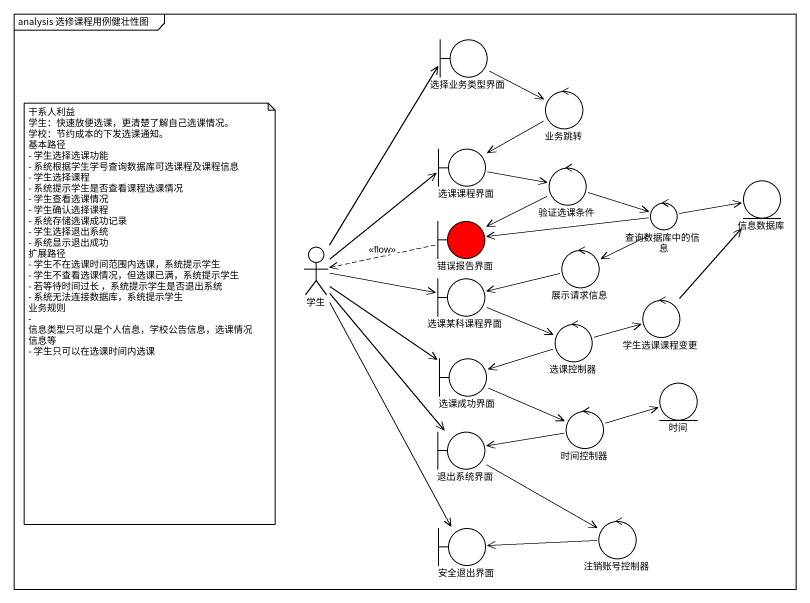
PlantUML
@startuml
mainframe analysis 选修课程用例健壮性图
boundary 选择业务类型界面
control 业务跳转
boundary 选课课程界面
control 验证选课条件
control 查询数据库中的信息
entity 信息数据库
actor 学生
boundary 错误报告界面 #FF0000
control 展示请求信息
boundary 选课某科课程界面
control 选课控制器
control 学生选课课程变更
boundary 选课成功界面
entity 时间
boundary 退出系统界面
control 时间控制器
control 注销账号控制器
boundary 安全退出界面
选择业务类型界面 -right-> 业务跳转
业务跳转 -left-> 选课课程界面
选课课程界面 -right-> 验证选课条件
验证选课条件 -right-> 查询数据库中的信息
验证选课条件 -left-> 错误报告界面
查询数据库中的信息 -right-> 信息数据库
查询数据库中的信息 -left-> 错误报告界面
查询数据库中的信息 -left-> 展示请求信息
学生 -up-> 选择业务类型界面
学生 -up-> 选课课程界面
学生 -right-> 选课某科课程界面
学生 --> 选课成功界面
学生 --> 退出系统界面
学生 --> 安全退出界面
错误报告界面 .left.> 学生 : <<flow>>
展示请求信息 -left-> 选课某科课程界面
选课某科课程界面 -right-> 选课控制器
选课控制器 -right-> 学生选课课程变更
选课控制器 -left-> 选课成功界面
学生选课课程变更 -up-> 信息数据库
选课成功界面 -right-> 时间控制器
退出系统界面 -right-> 注销账号控制器
时间控制器 -right-> 时间
时间控制器 -left-> 退出系统界面
注销账号控制器 -left-> 安全退出界面
note as N1
  干系人利益
  学生：快速放便选课，更清楚了解自己选课情况。
  学校：节约成本的下发选课通知。
  基本路径
  - 学生选择选课功能
  - 系统根据学生学号查询数据库可选课程及课程信息
  - 学生选择课程
  - 系统提示学生是否查看课程选课情况
  - 学生查看选课情况
  - 学生确认选择课程
  - 系统存储选课成功记录
  - 学生选择退出系统
  - 系统显示退出成功
  扩展路径
  - 学生不在选课时间范围内选课，系统提示学生
  - 学生不查看选课情况，但选课已满，系统提示学生
  - 若等待时间过长 ，系统提示学生是否退出系统
  - 系统无法连接数据库，系统提示学生
  业务规则
  - 信息类型只可以是个人信息，学校公告信息，选课情况信息等
  - 学生只可以在选课时间内选课
end note
@enduml
